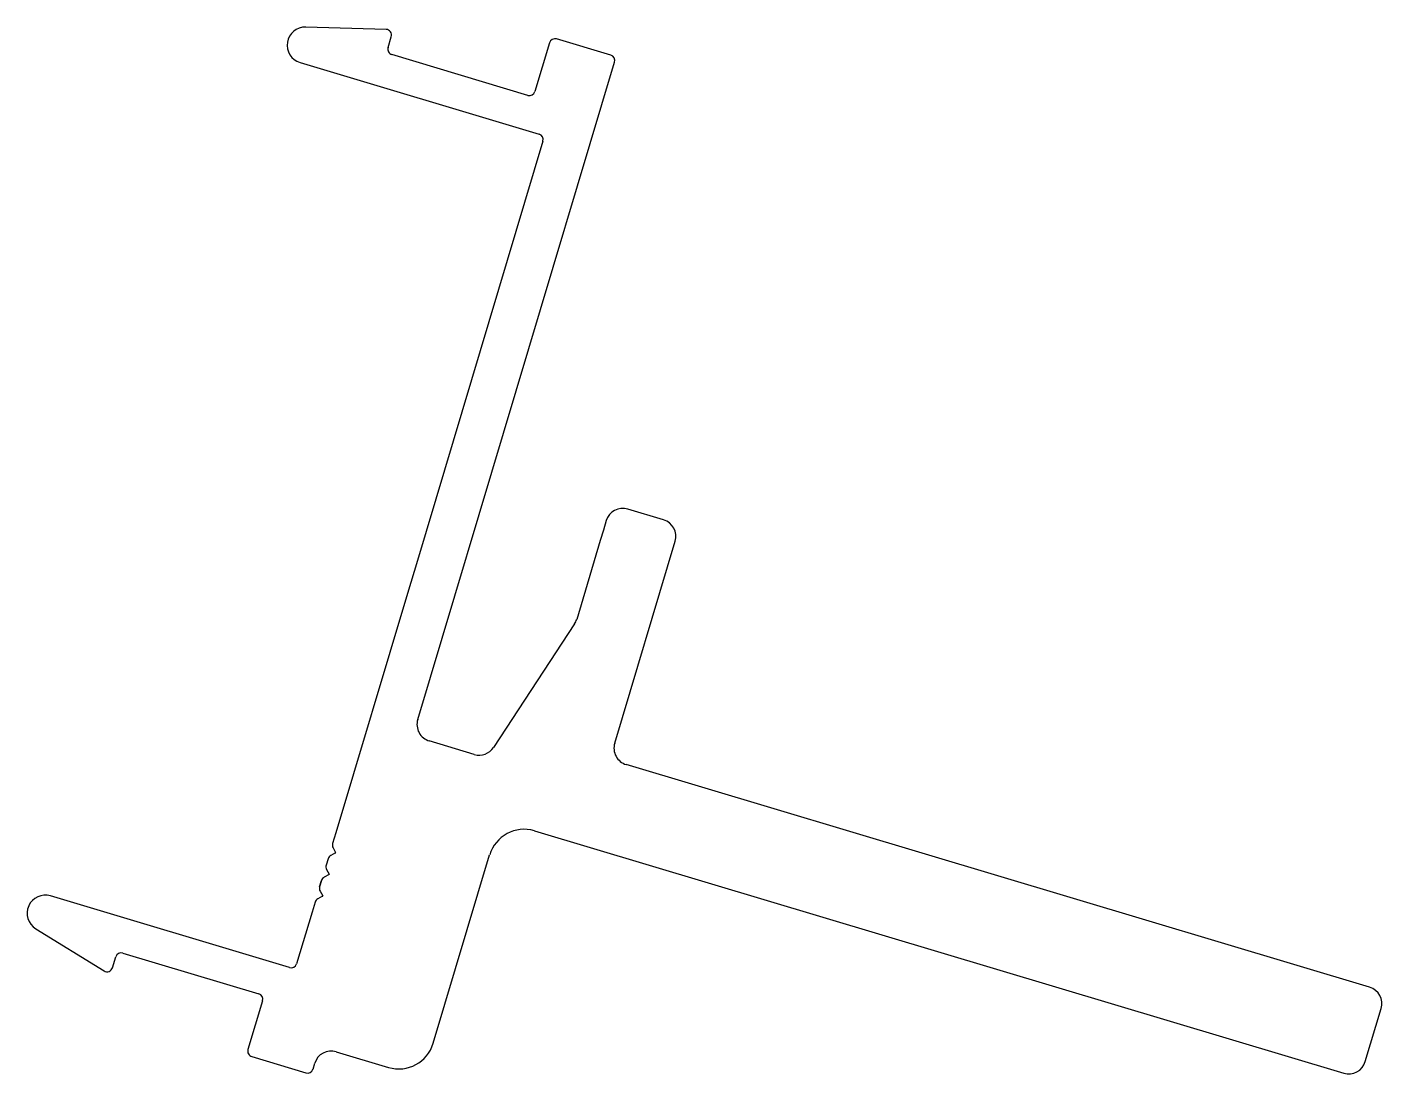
# Model space of a CAD drawing. Header units: inches. Extents: x -28.7 to 31.1, y 0.4 to 46.6.
import ezdxf

# ---------------------------------------------------------------- set-up
doc = ezdxf.new("R2010")
doc.units = ezdxf.units.IN
doc.header["$MEASUREMENT"] = 0
doc.layers.add('3', color=7, linetype='Continuous')

msp = doc.modelspace()

# ---------------------------------------------------------------- linework, layer by layer
at = {"layer": '3', "color": 7, "linetype": 'Continuous'}
for p, q in [((-12.857, 46.511), (-16.406, 46.615)), ((-12.769, 45.71), (-12.625, 46.189)), ((-5.633, 45.922), (-6.278, 43.767)), ((-2.927, 45.373), (-5.322, 46.09)), ((-16.658, 45.049), (-6.091, 41.884)), ((-6.59, 43.599), (-12.601, 45.399)), ((-11.458, 16.015), (-2.759, 45.061)), ((-5.923, 41.573), (-11.472, 23.045)), ((-0.594, 24.841), (-2.176, 25.315)), ((-3.125, 24.804), (-3.249, 24.388)), ((-3.249, 24.388), (-3.39, 23.918)), ((-3.39, 23.918), (-4.432, 20.44)), ((-3.39, 23.918), (-3.39, 23.918)), ((-3.39, 23.918), (-3.39, 23.918)), ((-3.39, 23.918), (-3.39, 23.918)), ((-3.39, 23.918), (-3.39, 23.918)), ((-3.39, 23.918), (-3.39, 23.918)), ((-3.39, 23.918), (-3.39, 23.918)), ((-3.39, 23.918), (-3.39, 23.918)), ((-2.755, 14.971), (-0.083, 23.893)), ((-11.472, 23.045), (-11.909, 21.585)), ((-11.909, 21.585), (-15.078, 11.005)), ((-4.524, 20.24), (-8.104, 14.783)), ((-8.96, 14.471), (-10.947, 15.066)), ((30.604, 4.185), (-2.244, 14.022)), ((-15.078, 11.005), (-15.218, 10.536)), ((-6.303, 11.095), (29.466, 0.383)), ((-15.218, 10.536), (-15.218, 10.536)), ((-15.218, 10.536), (-15.218, 10.536)), ((-15.218, 10.536), (-15.218, 10.536)), ((-15.218, 10.536), (-15.218, 10.536)), ((-15.218, 10.536), (-15.218, 10.536)), ((-15.199, 10.345), (-15.084, 10.132)), ((-15.421, 9.858), (-15.505, 9.578)), ((-15.087, 10.121), (-15.3, 10.006)), ((-10.772, 1.705), (-8.279, 10.03)), ((-15.374, 9.163), (-15.587, 9.049)), ((-15.486, 9.387), (-15.371, 9.174)), ((-15.708, 8.9), (-15.792, 8.62)), ((-15.792, 8.62), (-15.708, 8.9)), ((-15.708, 8.9), (-15.792, 8.62)), ((-15.792, 8.62), (-15.708, 8.9)), ((-15.708, 8.9), (-15.792, 8.62)), ((-15.772, 8.429), (-15.658, 8.216)), ((-15.708, 8.9), (-15.708, 8.9)), ((-17.122, 5.05), (-27.69, 8.215)), ((-15.995, 7.942), (-16.127, 7.5)), ((-15.995, 7.942), (-15.995, 7.942)), ((-15.995, 7.942), (-15.995, 7.942)), ((-15.661, 8.205), (-15.874, 8.091)), ((-16.127, 7.5), (-16.811, 5.218)), ((-28.339, 6.768), (-25.318, 4.904)), ((-24.947, 5.045), (-24.804, 5.524)), ((-24.493, 5.692), (-18.481, 3.891)), ((-18.314, 3.58), (-18.959, 1.425)), ((30.414, 0.894), (31.116, 3.236)), ((-15.06, 1.332), (-12.748, 0.639)), ((-18.791, 1.114), (-16.397, 0.396)), ((-16.085, 0.564), (-16.009, 0.82))]:
    msp.add_line(p, q, dxfattribs=at)
for centre, radius, start, end in [((-16.429, 45.815), 0.8, 88.32777, 253.32777), ((-12.865, 46.261), 0.25, 343.32777, 88.32777), ((-5.393, 45.85), 0.25, 73.32777, 163.32777), ((-12.529, 45.639), 0.25, 163.32777, 253.32777), ((-2.999, 45.133), 0.25, 343.32777, 73.32777), ((-6.518, 43.838), 0.25, 253.32777, 343.32777), ((-6.162, 41.644), 0.25, 343.32777, 73.32777), ((-2.395, 24.585), 0.762, 73.32777, 163.32777), ((-0.813, 24.111), 0.762, 343.32777, 73.32777), ((-5.162, 20.658), 0.762, 326.73782, 343.32777), ((-10.728, 15.796), 0.762, 163.32777, 253.32777), ((-2.025, 14.752), 0.762, 163.32777, 253.32777), ((-8.741, 15.201), 0.762, 253.32777, 326.73782), ((-6.758, 9.574), 1.587, 73.32777, 163.32777), ((-14.979, 10.464), 0.25, 163.32777, 208.32777), ((-15.182, 9.786), 0.25, 118.32777, 163.32777), ((-15.091, 10.128), 0.008, 298.32777, 28.32777), ((-15.468, 8.828), 0.25, 118.32777, 163.32777), ((-15.266, 9.506), 0.25, 163.32777, 208.32777), ((-15.378, 9.17), 0.008, 298.32777, 28.32777), ((-15.552, 8.548), 0.25, 163.32777, 208.32777), ((-27.919, 7.449), 0.8, 73.32777, 238.32777), ((-15.755, 7.871), 0.25, 118.32777, 163.32777), ((-15.665, 8.212), 0.008, 298.32777, 28.32777), ((-24.564, 5.452), 0.25, 73.32777, 163.32777), ((-25.187, 5.117), 0.25, 238.32777, 343.32777), ((-17.05, 5.29), 0.25, 253.32777, 343.32777), ((-18.553, 3.652), 0.25, 343.32777, 73.32777), ((30.386, 3.455), 0.762, 343.32777, 73.32777), ((-18.72, 1.353), 0.25, 163.32777, 253.32777), ((-15.279, 0.602), 0.762, 73.32777, 163.32777), ((-12.293, 2.16), 1.587, 253.32777, 343.32777), ((29.684, 1.113), 0.762, 253.32777, 343.32777), ((-16.325, 0.636), 0.25, 253.32777, 343.32777)]:
    msp.add_arc(centre, radius, start, end, dxfattribs=at)

doc.saveas('drawing.dxf')
